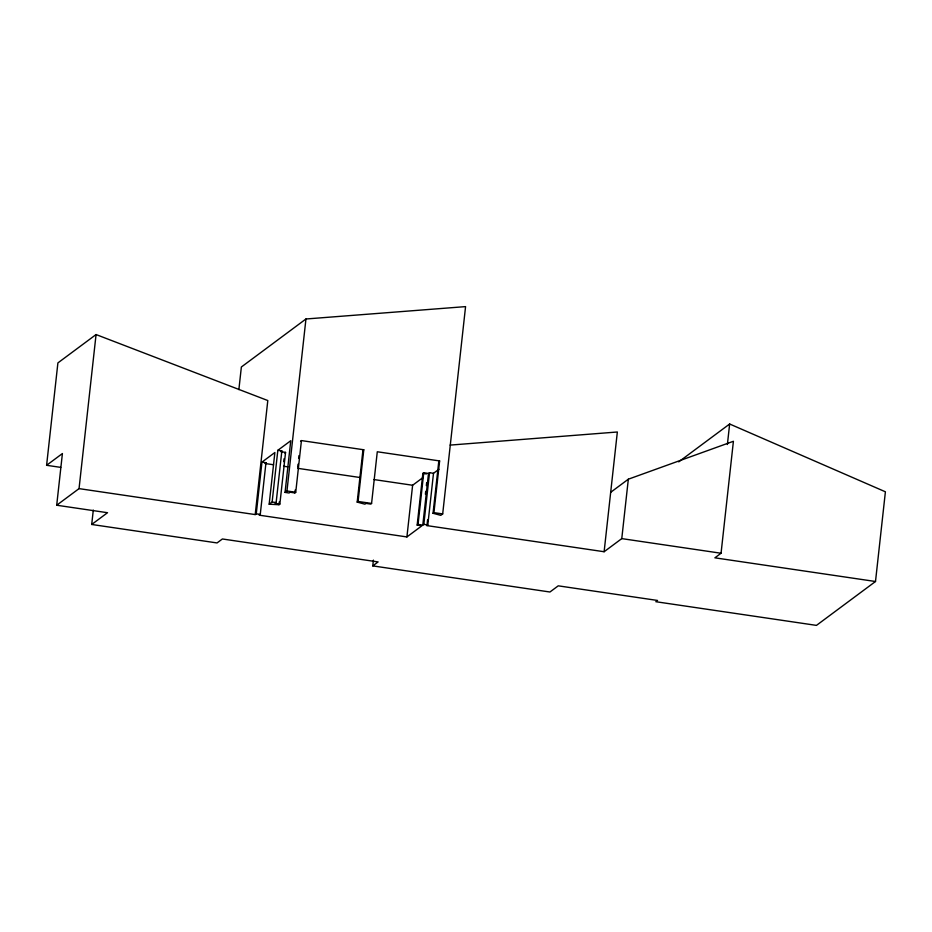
<?xml version="1.0" encoding="UTF-8"?>
<svg xmlns="http://www.w3.org/2000/svg" width="932" height="932" viewBox="0 0 932 932"><rect width="100%" height="100%" fill="white"/><g stroke="black" fill="none" stroke-linecap="round" stroke-linejoin="round"><path stroke-width="1.4" d="M46.6 465.301L57.901 362.909L96.066 334.553L267.799 400.539L255.205 514.581L79.045 488.624L56.701 505.226L62.409 453.546L46.6 465.301L60.72 467.375M79.045 488.624L96.066 334.553M373.406 560.12L372.765 565.887L378.101 561.926L222.387 538.976L217.051 542.937L91.709 524.471L93.293 510.107M238.872 389.611L241.365 366.998L305.952 318.989L465.569 306.616L442.688 513.928L440.766 515.349L433.042 513.287L438.751 461.596L439.624 460.944L433.928 512.635L433.042 513.287M255.205 514.581L256.253 513.812L261.95 462.121L274.87 452.521L269.173 504.2L278.971 504.725L279.856 504.072L285.553 452.381L280.812 451.682L281.848 450.913L276.14 502.593L275.103 503.373L279.856 504.072M438.902 469.285L433.497 473.305L429.536 472.675L428.499 473.444L423.745 472.745L422.872 473.409L417.163 525.089L421.905 525.788L406.911 536.937L259.224 515.175L260.261 514.406L265.97 462.715L261.95 462.121M269.173 504.2L272.132 502.01L277.829 450.319L290.761 440.72L285.052 492.399L289.06 492.993L290.108 492.224L294.85 492.923L295.735 492.271L301.432 440.58L363.783 449.772L358.074 501.451L357.189 502.103L362.898 450.424L363.783 449.772M278.971 504.725L279.285 501.847M283.724 461.655L284.039 458.777M285.052 492.399L286.963 490.978L305.952 318.989M294.85 492.923L295.164 490.046M297.704 467.072L298.019 464.206M298.659 458.462L298.974 455.597M357.189 502.103L364.913 504.177L365.95 503.397L370.703 504.096L371.577 503.443L377.285 451.764L439.624 460.944M406.911 536.937L412.62 485.257L423 477.534M417.163 525.089L418.037 524.436L423.745 472.745M425.4 494.205L425.714 491.327M426.343 485.584L426.67 482.718M418.037 524.436L422.79 525.135L428.499 473.444M422.79 525.135L423.827 524.367L429.536 472.675M610.681 492.317L628.331 479.199L733.414 441.279L721.053 553.247L621.772 538.614L604.122 551.732L426.949 525.613L427.59 519.846M426.949 525.613L427.8 524.996L433.497 473.305M604.122 551.732L617.345 431.994L450.133 445.1M621.772 538.614L628.331 479.199M727.391 444.506L729.651 424.002L885.4 491.793L875.498 581.498L816.455 625.384L655.837 601.711L657.526 600.453L558.245 585.832L549.938 592.006L372.765 565.887M91.709 524.471L107.518 512.716L56.701 505.226M265.97 462.715L264.933 463.484L273.53 464.753M284.679 453.034L285.553 452.381M300.558 441.232L301.432 440.58M678.717 461.864L729.651 424.002M721.053 553.247L714.879 557.825L875.498 581.498M277.829 450.319L281.848 450.913M422.872 473.409L426.425 473.934M283.573 466.233L287.872 466.874M297.914 468.353L359.566 477.44M373.907 479.549L412.62 485.257M286.963 490.978L295.735 492.271M358.074 501.451L371.577 503.443M433.928 512.635L442.688 513.928M272.132 502.01L276.14 502.593M256.253 513.812L260.261 514.406M423.827 524.367L427.8 524.996"/></g></svg>
